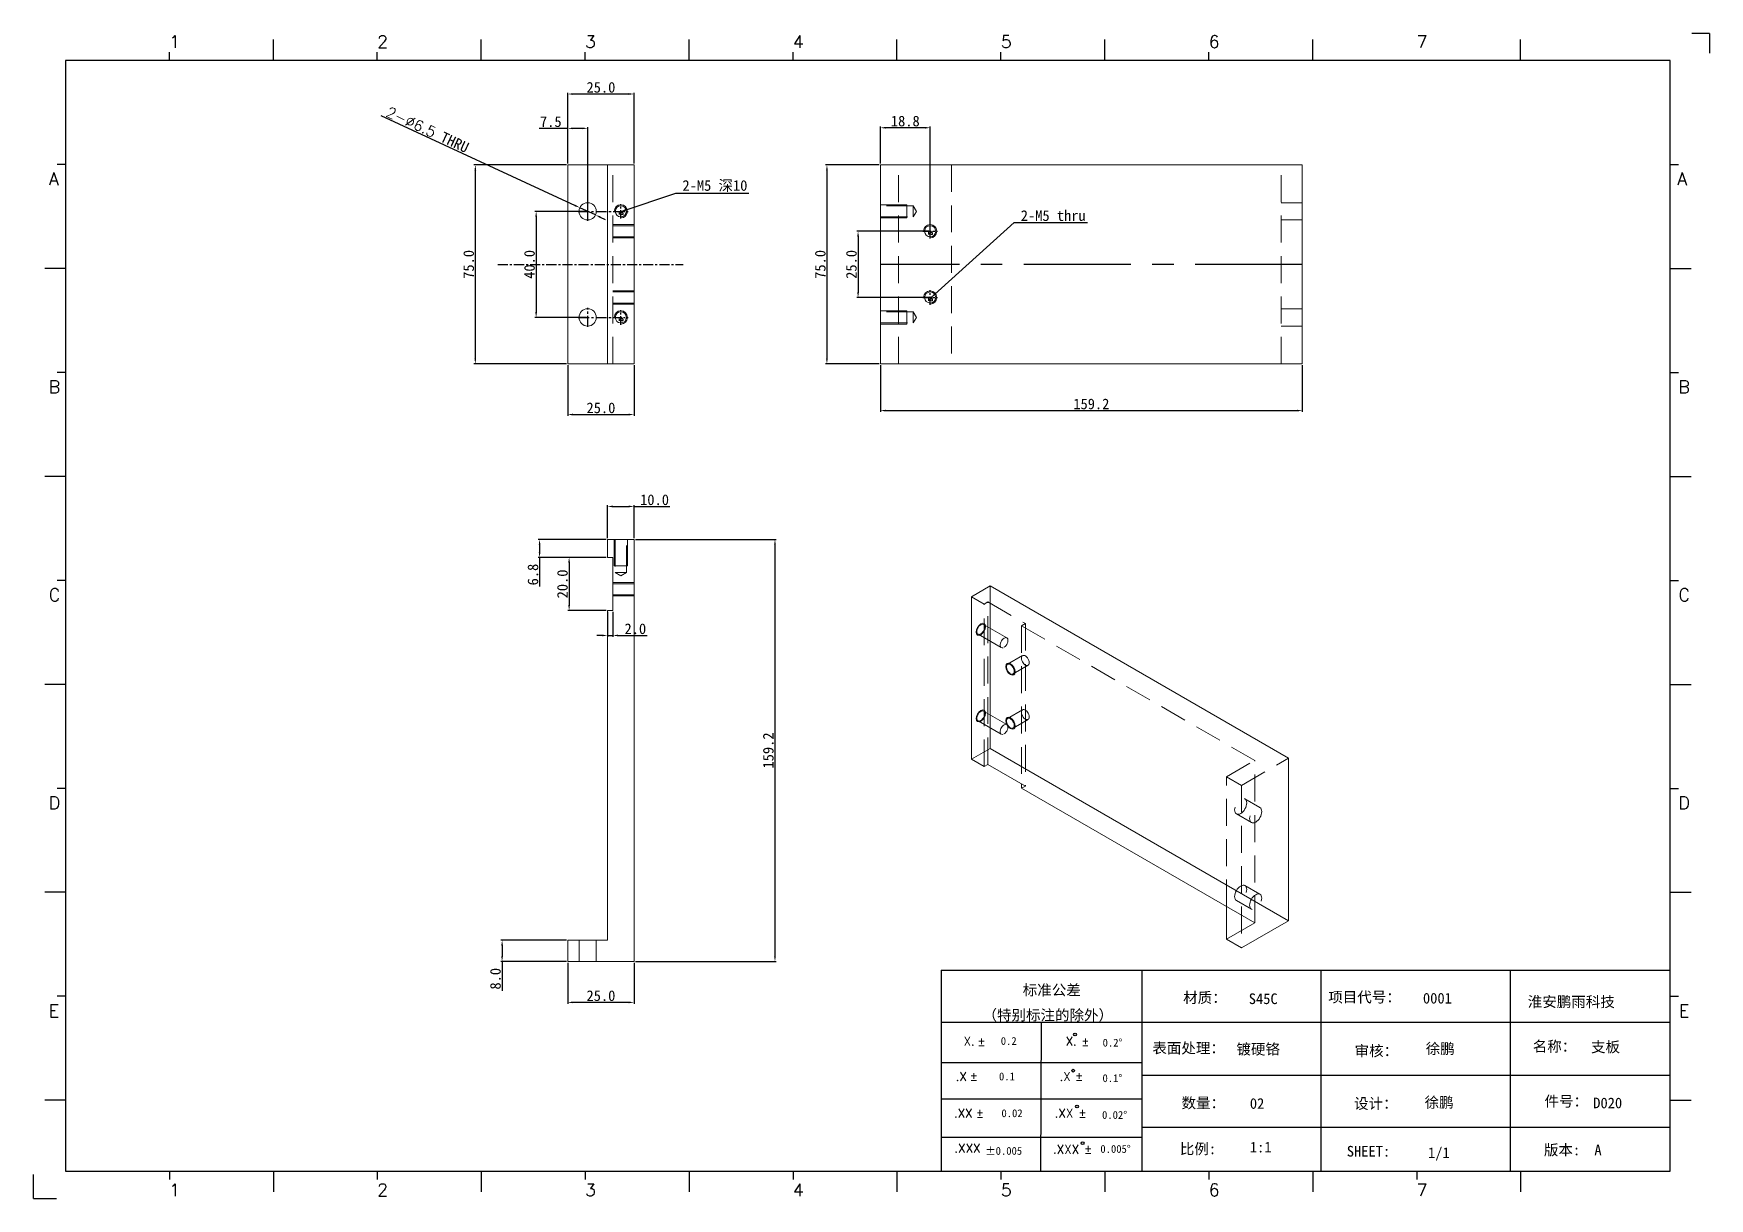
# Model space of a CAD drawing. Extents: x 83 to 30050, y -7164 to 695.
# Drawn here: x 26493 to 27125, y -3858 to -3419 of the extents above; entities that cross this region are included whole.
import ezdxf
from ezdxf.enums import TextEntityAlignment as Align

# ---------------------------------------------------------------- set-up
doc = ezdxf.new("R2010")
doc.units = 0
doc.header["$LTSCALE"] = 8
doc.header["$MEASUREMENT"] = 0
doc.header["$PDSIZE"] = 5
doc.linetypes.add('CENTER', pattern=[2, 1.25, -0.25, 0.25, -0.25])
doc.linetypes.add('HIDDEN', pattern=[1.905, 1.27, -0.635])
doc.layers.get('0').update_dxf_attribs({"linetype": 'CONTINUOUS'})
doc.layers.get('Defpoints').update_dxf_attribs({"linetype": 'CONTINUOUS'})
doc.layers.add('41', color=3, linetype='CONTINUOUS')
doc.layers.add('dim', color=82, linetype='CONTINUOUS', lineweight=9)
doc.layers.add('screw', color=33, linetype='CONTINUOUS', lineweight=13)
doc.styles.add('SIMPLEX', font='SIMPLEX')
doc.styles.get("Standard").update_dxf_attribs({"font": '', "height": 4})
doc.styles.add('TXT', font='txt.shx', dxfattribs={"bigfont": 'gbcbig.shx'})
doc.styles.get('Standard').set_extended_font_data('SimSun')
doc.dimstyles.new('ISO-25', dxfattribs={"dimtxt": 6, "dimasz": 2.5, "dimexe": 1.25, "dimexo": 0.625, "dimtad": 1, "dimdec": 1, "dimzin": 1, "dimdsep": 46, "dimtxsty": 'Standard', "dimcen": 2.5, "dimadec": 0, "dimazin": 0, "dimtm": 1e-09, "dimtfac": 1, "dimtdec": 1, "dimtmove": 0, "dimatfit": 3, "dimfxl": 1, "dimtolj": 1, "dimtzin": 0, "dimarcsym": 0})

# ---------------------------------------------------------------- blocks, each defined once
blk = doc.blocks.new('A$C0BB32EA6')
at = {"layer": '41'}
for p, q in [((90.21, 427.84), (90.21, 435.66)), ((168.4, 427.84), (168.4, 435.66)), ((168.4, 427.84), (168.4, 435.66)), ((168.4, 427.84), (168.4, 435.66)), ((246.58, 427.84), (246.58, 435.66)), ((246.58, 427.84), (246.58, 435.66)), ((324.77, 427.84), (324.77, 435.66)), ((402.96, 427.84), (402.96, 435.66)), ((481.15, 427.84), (481.15, 435.66)), ((559.34, 427.84), (559.34, 435.66)), ((51.11, 427.84), (51.11, 430.97)), ((129.3, 427.84), (129.3, 430.97)), ((129.3, 427.84), (129.3, 430.97)), ((129.3, 427.84), (129.3, 430.97)), ((207.49, 427.84), (207.49, 430.97)), ((207.49, 427.84), (207.49, 430.97)), ((285.68, 427.84), (285.68, 430.97)), ((363.87, 427.84), (363.87, 430.97)), ((442.06, 427.84), (442.06, 430.97)), ((615.63, 427.84), (12.02, 427.84)), ((12.02, 427.84), (12.02, 10.32)), ((615.63, 10.32), (615.63, 427.84)), ((12.02, 388.75), (8.89, 388.75)), ((615.63, 388.75), (618.76, 388.75)), ((12.02, 349.66), (4.2, 349.66)), ((615.63, 349.66), (623.45, 349.66)), ((12.02, 310.56), (8.89, 310.56)), ((615.63, 310.56), (618.76, 310.56)), ((12.02, 271.47), (4.2, 271.47)), ((615.63, 271.47), (623.45, 271.47)), ((12.02, 232.37), (8.89, 232.37)), ((615.63, 232.37), (618.76, 232.37)), ((12.02, 193.28), (4.2, 193.28)), ((615.63, 193.28), (623.45, 193.28)), ((12.02, 154.18), (8.89, 154.18)), ((615.63, 154.18), (618.76, 154.18)), ((12.02, 115.09), (4.2, 115.09)), ((615.63, 115.09), (623.45, 115.09)), ((341.34, 85.85), (615.63, 85.85)), ((341.34, 85.85), (341.34, 10.32)), ((416.87, 85.85), (416.87, 10.32)), ((484.16, 85.85), (484.16, 10.32)), ((555.4, 85.7), (555.4, 10.17)), ((12.02, 76), (8.89, 76)), ((615.63, 76), (618.76, 76)), ((615.63, 66.14), (341.34, 66.14)), ((378.86, 10.02), (379.1, 65.84)), ((341.34, 51.12), (416.87, 51.12)), ((615.63, 46.17), (416.87, 46.17)), ((12.02, 36.9), (4.2, 36.9)), ((341.34, 37.5), (401.12, 37.5)), ((341.34, 37.5), (416.87, 37.5)), ((615.63, 36.9), (623.45, 36.9)), ((615.63, 26.74), (416.87, 26.74)), ((341.34, 23.05), (401.87, 23.05)), ((341.34, 23.05), (401.87, 23.05)), ((341.34, 23.05), (401.87, 23.05)), ((341.34, 23.05), (401.87, 23.05)), ((341.34, 23.05), (401.87, 23.05)), ((341.34, 23.05), (416.87, 23.05)), ((12.02, 10.32), (615.63, 10.32)), ((51.11, 10.32), (51.11, 7.19)), ((90.21, 10.32), (90.21, 2.5)), ((129.3, 10.32), (129.3, 7.19)), ((168.4, 10.32), (168.4, 2.5)), ((207.49, 10.32), (207.49, 7.19)), ((246.58, 10.32), (246.58, 2.5)), ((285.68, 10.32), (285.68, 7.19)), ((324.77, 10.32), (324.77, 2.5)), ((326.34, 10.32), (401.87, 10.32)), ((363.87, 10.32), (363.87, 7.19)), ((402.96, 10.32), (402.96, 2.5)), ((442.06, 10.32), (442.06, 7.19)), ((481.15, 10.32), (481.15, 2.5)), ((520.24, 10.32), (520.24, 7.19)), ((559.34, 10.32), (559.34, 2.5))]:
    blk.add_line(p, q, dxfattribs=at)
at = {"layer": '41', "linetype": 'Continuous'}
for p, q in [((630.37, 437.94), (623.79, 437.94)), ((630.37, 437.94), (630.37, 430.59)), ((0, 0), (0, 8.98)), ((0, 0), (8.64, 0))]:
    blk.add_line(p, q, dxfattribs=at)
at = {"layer": '41'}
for centre in [(391.73, 61.61), (391.07, 48.04), (392.49, 34.54), (394.6, 20.83)]:
    blk.add_circle(centre, 0.516, dxfattribs=at)
at = {"layer": '41', "style": 'SIMPLEX'}
for s, height, p in [('1', 4.69, (51.11, 432.54)), ('2', 4.69, (129.3, 432.54)), ('3', 4.69, (207.49, 432.54)), ('4', 4.69, (285.68, 432.54)), ('5', 4.69, (363.87, 432.54)), ('6', 4.69, (442.06, 432.54)), ('7', 4.69, (520.24, 432.54)), ('A', 4.75, (5.76, 380.93)), ('A', 4.75, (618.27, 380.93)), ('B', 4.75, (5.76, 302.74)), ('B', 4.75, (618.72, 302.74)), ('C', 4.75, (5.76, 224.55)), ('C', 4.75, (618.72, 224.55)), ('D', 4.75, (5.76, 146.37)), ('D', 4.75, (618.72, 146.37)), ('E', 4.75, (5.76, 68.18)), ('E', 4.75, (618.95, 68.18)), ('X.', 3.284, (349.84, 57.49)), ('%%p', 3.284, (355.04, 57.36)), ('X.', 3.284, (388.21, 57.49)), ('%%p', 3.284, (394.07, 57.36)), ('.X', 3.284, (346.89, 44.16)), ('%%p', 3.284, (352.09, 44.33)), ('.X', 3.284, (385.9, 44.16)), ('%%p', 3.284, (391.76, 44.33)), ('.XX', 3.284, (346.2, 30.42)), ('%%p', 3.284, (354.44, 30.46)), ('.XX', 3.284, (384.11, 30.42)), ('%%p', 3.284, (393.01, 30.46)), ('.XXX', 3.284, (383.48, 16.83)), ('%%p', 3.284, (395.11, 16.95)), ('1', 4.69, (51.11, 0.87)), ('2', 4.69, (129.3, 0.87)), ('3', 4.69, (207.49, 0.87)), ('4', 4.69, (285.68, 0.87)), ('5', 4.69, (363.87, 0.87)), ('6', 4.69, (442.06, 0.87)), ('7', 4.69, (520.24, 0.87))]:
    blk.add_text(s, height=height, dxfattribs=at).set_placement(p)
at = {"layer": '41', "linetype": 'Continuous'}
for s, p in [('标准公差', (372.08, 76.36)), ('材质：', (432.42, 73.5)), ('项目代号：', (486.99, 73.71)), ('淮安鹏雨科技', (562.04, 71.96)), ('（特别标注的除外）', (356.94, 66.94)), ('表面处理：', (420.83, 54.55)), ('审核：', (496.9, 53.5)), ('名称：', (563.9, 55.18)), ('数量：', (431.79, 33.91)), ('设计：', (496.69, 33.7)), ('件号：', (568.32, 34.55)), ('比例:', (431.16, 16.65)), ('SHEET:', (493.95, 15.75)), ('1/1', (524.5, 15.18)), ('版本:', (568.11, 16.23))]:
    blk.add_text(s, height=4, dxfattribs=at).set_placement(p)
at = {"layer": '41'}
for s, p in [('0.2', (363.82, 57.75)), ('0.2%%D', (402.12, 57.11)), ('0.1', (363.14, 44.41)), ('0.1%%D', (402.07, 43.76)), ('0.02', (364.07, 30.58)), ('0.02%%D', (401.9, 29.93)), ('0.005%%D', (401.27, 17.16))]:
    blk.add_text(s, height=2.929, dxfattribs=at).set_placement(p)
at = {"layer": '41', "style": 'SIMPLEX'}
blk.add_text('.XXX', height=3.284, dxfattribs=at).set_placement((351.31, 18.87), align=Align.MIDDLE_CENTER)
at = {"layer": '41'}
blk.add_text('%%P0.005', height=2.929, dxfattribs=at).set_placement((364.87, 17.89), align=Align.MIDDLE_CENTER)
at = {"layer": '41', "linetype": 'Continuous'}
for tag, p in [('材质', (457.07, 73.08)), ('代号', (522.6, 73.29)), ('表面处理', (452.44, 54.13)), ('审核', (523.65, 54.34)), ('名称', (585.81, 54.97)), ('数量', (457.5, 33.7)), ('设计', (523.23, 34.13)), ('件号', (586.65, 33.91)), ('比例', (457.5, 17.28)), ('版本', (587.08, 16.23))]:
    blk.add_attdef(tag, p, '', height=4, dxfattribs=at)
blk = doc.blocks.new('screw_m5_l')
at = {"layer": 'screw', "color": 1, "linetype": 'CENTER', "ltscale": 0.3175}
for p, q in [((-2.75, 0), (2.75, 0)), ((0, -2.75), (0, 2.75))]:
    blk.add_line(p, q, dxfattribs=at)
at = {"layer": 'screw', "color": 33, "linetype": 'Continuous'}
blk.add_circle((0, 0), 2.1, dxfattribs=at)
at = {"layer": 'screw', "color": 92, "linetype": 'Continuous'}
blk.add_arc((0, 0), 2.5, 270, 180, dxfattribs=at)
at = {"layer": 'screw', "color": 6, "linetype": 'Continuous', "style": 'TXT'}
blk.add_text('M5', height=1, dxfattribs=at).set_placement((-0.85, -1.25))
blk = doc.blocks.new('*D1171')
at = {"layer": 'Defpoints', "color": 0}
for p in [(26702.1, -3486.26), (26682.66, -3526.26), (26702.1, -3526.26)]:
    blk.add_point(p, dxfattribs=at)
at = {"layer": 'dim', "color": 0, "lineweight": -2}
for p, q in [((26701.6, -3486.26), (26682.16, -3486.26)), ((26682.66, -3488.26), (26682.66, -3524.26)), ((26701.6, -3526.26), (26682.16, -3526.26))]:
    blk.add_line(p, q, dxfattribs=at)
at = {"layer": 'dim', "color": 0}
for points in [[(26682.32, -3488.26), (26682.99, -3488.26), (26682.66, -3486.26)], [(26682.32, -3524.26), (26682.99, -3524.26), (26682.66, -3526.26)]]:
    blk.add_solid(points, dxfattribs=at)
at = {"layer": 'dim', "color": 0, "insert": (26680.16, -3506.26), "char_height": 4, "attachment_point": 5, "rotation": 90}
blk.add_mtext('\\A1;40.0', dxfattribs=at)
blk = doc.blocks.new('*D1172')
at = {"layer": 'Defpoints', "color": 0}
for p in [(26694.6, -3468.76), (26659.71, -3543.76), (26694.6, -3543.76)]:
    blk.add_point(p, dxfattribs=at)
at = {"layer": 'dim', "color": 0, "lineweight": -2}
for p, q in [((26694.1, -3468.76), (26659.21, -3468.76)), ((26659.71, -3470.76), (26659.71, -3541.76)), ((26694.1, -3543.76), (26659.21, -3543.76))]:
    blk.add_line(p, q, dxfattribs=at)
at = {"layer": 'dim', "color": 0}
for points in [[(26659.38, -3470.76), (26660.04, -3470.76), (26659.71, -3468.76)], [(26659.38, -3541.76), (26660.04, -3541.76), (26659.71, -3543.76)]]:
    blk.add_solid(points, dxfattribs=at)
at = {"layer": 'dim', "color": 0, "insert": (26657.21, -3506.26), "char_height": 4, "attachment_point": 5, "rotation": 90}
blk.add_mtext('\\A1;75.0', dxfattribs=at)
blk = doc.blocks.new('*D1173')
at = {"layer": 'Defpoints', "color": 0}
for p in [(26694.6, -3454.96), (26694.6, -3468.76), (26702.1, -3486.26)]:
    blk.add_point(p, dxfattribs=at)
at = {"layer": 'dim', "color": 0, "lineweight": -2}
for p, q in [((26694.6, -3454.96), (26683.78, -3454.96)), ((26694.6, -3468.26), (26694.6, -3454.46)), ((26700.1, -3454.96), (26696.6, -3454.96)), ((26702.1, -3485.76), (26702.1, -3454.46))]:
    blk.add_line(p, q, dxfattribs=at)
at = {"layer": 'dim', "color": 0}
for points in [[(26696.6, -3454.63), (26696.6, -3455.29), (26694.6, -3454.96)], [(26700.1, -3454.63), (26700.1, -3455.29), (26702.1, -3454.96)]]:
    blk.add_solid(points, dxfattribs=at)
at = {"layer": 'dim', "color": 0, "insert": (26688.19, -3452.46), "char_height": 4, "attachment_point": 5}
blk.add_mtext('\\A1;7.5', dxfattribs=at)
blk = doc.blocks.new('*D1175')
at = {"layer": 'Defpoints', "color": 0}
for p in [(26694.6, -3543.76), (26719.6, -3543.76), (26719.6, -3562.88)]:
    blk.add_point(p, dxfattribs=at)
at = {"layer": 'dim', "color": 0, "lineweight": -2}
for p, q in [((26694.6, -3544.26), (26694.6, -3563.38)), ((26719.6, -3544.26), (26719.6, -3563.38)), ((26696.6, -3562.88), (26717.6, -3562.88))]:
    blk.add_line(p, q, dxfattribs=at)
at = {"layer": 'dim', "color": 0}
for points in [[(26696.6, -3562.55), (26696.6, -3563.22), (26694.6, -3562.88)], [(26717.6, -3562.55), (26717.6, -3563.22), (26719.6, -3562.88)]]:
    blk.add_solid(points, dxfattribs=at)
at = {"layer": 'dim', "color": 0, "insert": (26707.1, -3560.38), "char_height": 4, "attachment_point": 5}
blk.add_mtext('\\A1;25.0', dxfattribs=at)
blk = doc.blocks.new('*D1176')
at = {"layer": 'Defpoints', "color": 0}
for p in [(26831.32, -3493.76), (26804.11, -3518.76), (26831.32, -3518.76)]:
    blk.add_point(p, dxfattribs=at)
at = {"layer": 'dim', "color": 0, "lineweight": -2}
for p, q in [((26830.82, -3493.76), (26803.61, -3493.76)), ((26804.11, -3495.76), (26804.11, -3516.76)), ((26830.82, -3518.76), (26803.61, -3518.76))]:
    blk.add_line(p, q, dxfattribs=at)
at = {"layer": 'dim', "color": 0}
for points in [[(26803.78, -3495.76), (26804.45, -3495.76), (26804.11, -3493.76)], [(26803.78, -3516.76), (26804.45, -3516.76), (26804.11, -3518.76)]]:
    blk.add_solid(points, dxfattribs=at)
at = {"layer": 'dim', "color": 0, "insert": (26801.61, -3506.26), "char_height": 4, "attachment_point": 5, "rotation": 90}
blk.add_mtext('\\A1;25.0', dxfattribs=at)
blk = doc.blocks.new('*D1177')
at = {"layer": 'Defpoints', "color": 0}
for p in [(26812.55, -3468.76), (26792.37, -3543.76), (26812.55, -3543.76)]:
    blk.add_point(p, dxfattribs=at)
at = {"layer": 'dim', "color": 0, "lineweight": -2}
for p, q in [((26812.05, -3468.76), (26791.87, -3468.76)), ((26792.37, -3470.76), (26792.37, -3541.76)), ((26812.05, -3543.76), (26791.87, -3543.76))]:
    blk.add_line(p, q, dxfattribs=at)
at = {"layer": 'dim', "color": 0}
for points in [[(26792.03, -3470.76), (26792.7, -3470.76), (26792.37, -3468.76)], [(26792.03, -3541.76), (26792.7, -3541.76), (26792.37, -3543.76)]]:
    blk.add_solid(points, dxfattribs=at)
at = {"layer": 'dim', "color": 0, "insert": (26789.87, -3506.26), "char_height": 4, "attachment_point": 5, "rotation": 90}
blk.add_mtext('\\A1;75.0', dxfattribs=at)
blk = doc.blocks.new('*D1178')
at = {"layer": 'Defpoints', "color": 0}
for p in [(26812.55, -3454.74), (26812.55, -3468.76), (26831.32, -3493.76)]:
    blk.add_point(p, dxfattribs=at)
at = {"layer": 'dim', "color": 0, "lineweight": -2}
for p, q in [((26812.55, -3468.26), (26812.55, -3454.24)), ((26829.32, -3454.74), (26814.55, -3454.74)), ((26831.32, -3493.26), (26831.32, -3454.24))]:
    blk.add_line(p, q, dxfattribs=at)
at = {"layer": 'dim', "color": 0}
for points in [[(26814.55, -3454.4), (26814.55, -3455.07), (26812.55, -3454.74)], [(26829.32, -3454.4), (26829.32, -3455.07), (26831.32, -3454.74)]]:
    blk.add_solid(points, dxfattribs=at)
at = {"layer": 'dim', "color": 0, "insert": (26821.93, -3452.24), "char_height": 4, "attachment_point": 5}
blk.add_mtext('\\A1;18.8', dxfattribs=at)
blk = doc.blocks.new('*D1179')
at = {"layer": 'Defpoints', "color": 0}
for p in [(26812.55, -3543.76), (26971.7, -3543.76), (26971.7, -3561.4)]:
    blk.add_point(p, dxfattribs=at)
at = {"layer": 'dim', "color": 0, "lineweight": -2}
for p, q in [((26812.55, -3544.26), (26812.55, -3561.9)), ((26971.7, -3544.26), (26971.7, -3561.9)), ((26814.55, -3561.4), (26969.7, -3561.4))]:
    blk.add_line(p, q, dxfattribs=at)
at = {"layer": 'dim', "color": 0}
for points in [[(26814.55, -3561.06), (26814.55, -3561.73), (26812.55, -3561.4)], [(26969.7, -3561.06), (26969.7, -3561.73), (26971.7, -3561.4)]]:
    blk.add_solid(points, dxfattribs=at)
at = {"layer": 'dim', "color": 0, "insert": (26892.13, -3558.9), "char_height": 4, "attachment_point": 5}
blk.add_mtext('\\A1;159.2', dxfattribs=at)
blk = doc.blocks.new('*D1180')
at = {"layer": 'Defpoints', "color": 0}
for p in [(26699.15, -3484.89), (26705.05, -3487.62)]:
    blk.add_point(p, dxfattribs=at)
at = {"layer": 'dim', "color": 0, "lineweight": -2}
for p, q in [((26624.11, -3450.1), (26697.34, -3484.05)), ((26705.05, -3487.62), (26699.15, -3484.89)), ((26706.87, -3488.46), (26708.68, -3489.3))]:
    blk.add_line(p, q, dxfattribs=at)
at = {"layer": 'dim', "color": 0}
for points in [[(26697.48, -3483.75), (26697.2, -3484.35), (26699.15, -3484.89)], [(26707.01, -3488.16), (26706.73, -3488.77), (26705.05, -3487.62)]]:
    blk.add_solid(points, dxfattribs=at)
at = {"layer": 'dim', "color": 0, "insert": (26641.68, -3455.48), "char_height": 4, "attachment_point": 5, "rotation": 335.12887}
blk.add_mtext('\\A1;{\\Ftxt,bigfont|c134;2-∅6.5} THRU', dxfattribs=at)
blk = doc.blocks.new('*D1181')
at = {"layer": 'Defpoints', "color": 0}
for p in [(26694.6, -3769.14), (26719.6, -3769.14), (26694.6, -3784.55)]:
    blk.add_point(p, dxfattribs=at)
at = {"layer": 'dim', "color": 0, "lineweight": -2}
for p, q in [((26694.6, -3769.64), (26694.6, -3785.05)), ((26719.6, -3769.64), (26719.6, -3785.05)), ((26717.6, -3784.55), (26696.6, -3784.55))]:
    blk.add_line(p, q, dxfattribs=at)
at = {"layer": 'dim', "color": 0}
for points in [[(26696.6, -3784.22), (26696.6, -3784.88), (26694.6, -3784.55)], [(26717.6, -3784.22), (26717.6, -3784.88), (26719.6, -3784.55)]]:
    blk.add_solid(points, dxfattribs=at)
at = {"layer": 'dim', "color": 0, "insert": (26707.1, -3782.05), "char_height": 4, "attachment_point": 5}
blk.add_mtext('\\A1;25.0', dxfattribs=at)
blk = doc.blocks.new('*D1182')
at = {"layer": 'Defpoints', "color": 0}
for p in [(26719.6, -3609.99), (26719.6, -3769.14), (26772.76, -3769.14)]:
    blk.add_point(p, dxfattribs=at)
at = {"layer": 'dim', "color": 0, "lineweight": -2}
for p, q in [((26720.1, -3609.99), (26773.26, -3609.99)), ((26772.76, -3611.99), (26772.76, -3767.14)), ((26720.1, -3769.14), (26773.26, -3769.14))]:
    blk.add_line(p, q, dxfattribs=at)
at = {"layer": 'dim', "color": 0}
for points in [[(26772.43, -3611.99), (26773.1, -3611.99), (26772.76, -3609.99)], [(26772.43, -3767.14), (26773.1, -3767.14), (26772.76, -3769.14)]]:
    blk.add_solid(points, dxfattribs=at)
at = {"layer": 'dim', "color": 0, "insert": (26770.26, -3689.56), "char_height": 4, "attachment_point": 5, "rotation": 90}
blk.add_mtext('\\A1;159.2', dxfattribs=at)
blk = doc.blocks.new('*D1183')
at = {"layer": 'Defpoints', "color": 0}
for p in [(26709.6, -3609.99), (26683.96, -3616.76), (26709.6, -3616.76)]:
    blk.add_point(p, dxfattribs=at)
at = {"layer": 'dim', "color": 0, "lineweight": -2}
for p, q in [((26709.1, -3609.99), (26683.46, -3609.99)), ((26709.1, -3616.76), (26683.46, -3616.76)), ((26683.96, -3611.99), (26683.96, -3614.76)), ((26683.96, -3616.76), (26683.96, -3627.69))]:
    blk.add_line(p, q, dxfattribs=at)
at = {"layer": 'dim', "color": 0}
for points in [[(26683.63, -3611.99), (26684.29, -3611.99), (26683.96, -3609.99)], [(26683.63, -3614.76), (26684.29, -3614.76), (26683.96, -3616.76)]]:
    blk.add_solid(points, dxfattribs=at)
at = {"layer": 'dim', "color": 0, "insert": (26681.46, -3623.22), "char_height": 4, "attachment_point": 5, "rotation": 90}
blk.add_mtext('\\A1;6.8', dxfattribs=at)
blk = doc.blocks.new('*D1184')
at = {"layer": 'Defpoints', "color": 0}
for p in [(26709.6, -3616.76), (26695.1, -3636.76), (26709.6, -3636.76)]:
    blk.add_point(p, dxfattribs=at)
at = {"layer": 'dim', "color": 0, "lineweight": -2}
for p, q in [((26709.1, -3616.76), (26694.6, -3616.76)), ((26695.1, -3618.76), (26695.1, -3634.76)), ((26709.1, -3636.76), (26694.6, -3636.76))]:
    blk.add_line(p, q, dxfattribs=at)
at = {"layer": 'dim', "color": 0}
for points in [[(26694.76, -3618.76), (26695.43, -3618.76), (26695.1, -3616.76)], [(26694.76, -3634.76), (26695.43, -3634.76), (26695.1, -3636.76)]]:
    blk.add_solid(points, dxfattribs=at)
at = {"layer": 'dim', "color": 0, "insert": (26692.6, -3626.76), "char_height": 4, "attachment_point": 5, "rotation": 90}
blk.add_mtext('\\A1;20.0', dxfattribs=at)
blk = doc.blocks.new('*D1185')
at = {"layer": 'Defpoints', "color": 0}
for p in [(26694.6, -3761.14), (26669.81, -3769.14), (26694.6, -3769.14)]:
    blk.add_point(p, dxfattribs=at)
at = {"layer": 'dim', "color": 0, "lineweight": -2}
for p, q in [((26694.1, -3761.14), (26669.32, -3761.14)), ((26669.81, -3763.14), (26669.81, -3767.14)), ((26694.1, -3769.14), (26669.32, -3769.14)), ((26669.81, -3769.14), (26669.81, -3780.14))]:
    blk.add_line(p, q, dxfattribs=at)
at = {"layer": 'dim', "color": 0}
for points in [[(26669.48, -3763.14), (26670.15, -3763.14), (26669.81, -3761.14)], [(26669.48, -3767.14), (26670.15, -3767.14), (26669.81, -3769.14)]]:
    blk.add_solid(points, dxfattribs=at)
at = {"layer": 'dim', "color": 0, "insert": (26667.32, -3775.64), "char_height": 4, "attachment_point": 5, "rotation": 90}
blk.add_mtext('\\A1;8.0', dxfattribs=at)
blk = doc.blocks.new('*D1186')
at = {"layer": 'Defpoints', "color": 0}
for p in [(26719.6, -3597.54), (26709.6, -3609.99), (26719.6, -3609.99)]:
    blk.add_point(p, dxfattribs=at)
at = {"layer": 'dim', "color": 0, "lineweight": -2}
for p, q in [((26709.6, -3609.49), (26709.6, -3597.04)), ((26711.6, -3597.54), (26717.6, -3597.54)), ((26719.6, -3609.49), (26719.6, -3597.04)), ((26719.6, -3597.54), (26733.05, -3597.54))]:
    blk.add_line(p, q, dxfattribs=at)
at = {"layer": 'dim', "color": 0}
for points in [[(26711.6, -3597.2), (26711.6, -3597.87), (26709.6, -3597.54)], [(26717.6, -3597.2), (26717.6, -3597.87), (26719.6, -3597.54)]]:
    blk.add_solid(points, dxfattribs=at)
at = {"layer": 'dim', "color": 0, "insert": (26727.33, -3595.04), "char_height": 4, "attachment_point": 5}
blk.add_mtext('\\A1;10.0', dxfattribs=at)
blk = doc.blocks.new('*D1187')
at = {"layer": 'Defpoints', "color": 0}
for p in [(26709.6, -3636.76), (26711.6, -3636.76), (26711.6, -3646.19)]:
    blk.add_point(p, dxfattribs=at)
at = {"layer": 'dim', "color": 0, "lineweight": -2}
for p, q in [((26709.6, -3637.26), (26709.6, -3646.69)), ((26711.6, -3637.26), (26711.6, -3646.69)), ((26707.6, -3646.19), (26705.6, -3646.19)), ((26709.6, -3646.19), (26711.6, -3646.19)), ((26713.6, -3646.19), (26724.56, -3646.19))]:
    blk.add_line(p, q, dxfattribs=at)
at = {"layer": 'dim', "color": 0}
for points in [[(26707.6, -3645.86), (26707.6, -3646.52), (26709.6, -3646.19)], [(26713.6, -3645.86), (26713.6, -3646.52), (26711.6, -3646.19)]]:
    blk.add_solid(points, dxfattribs=at)
at = {"layer": 'dim', "color": 0, "insert": (26720.08, -3643.69), "char_height": 4, "attachment_point": 5}
blk.add_mtext('\\A1;2.0', dxfattribs=at)
blk = doc.blocks.new('*D1393')
at = {"layer": 'Defpoints', "color": 0}
for p in [(26694.6, -3442.01), (26694.6, -3468.76), (26719.6, -3468.76)]:
    blk.add_point(p, dxfattribs=at)
at = {"layer": 'dim', "color": 0, "lineweight": -2}
for p, q in [((26694.6, -3468.26), (26694.6, -3441.51)), ((26717.6, -3442.01), (26696.6, -3442.01)), ((26719.6, -3468.26), (26719.6, -3441.51))]:
    blk.add_line(p, q, dxfattribs=at)
at = {"layer": 'dim', "color": 0}
for points in [[(26696.6, -3441.68), (26696.6, -3442.34), (26694.6, -3442.01)], [(26717.6, -3441.68), (26717.6, -3442.34), (26719.6, -3442.01)]]:
    blk.add_solid(points, dxfattribs=at)
at = {"layer": 'dim', "color": 0, "insert": (26707.1, -3439.51), "char_height": 4, "attachment_point": 5}
blk.add_mtext('\\A1;25.0', dxfattribs=at)

msp = doc.modelspace()

# ---------------------------------------------------------------- linework, layer by layer
at = {"color": 7, "linetype": 'Continuous', "lineweight": 15}
for p, q in [((26694.603, -3543.756), (26694.603, -3468.756)), ((26694.603, -3468.756), (26709.603, -3468.756)), ((26719.603, -3468.756), (26709.603, -3468.756)), ((26709.603, -3543.756), (26709.603, -3468.756)), ((26719.603, -3543.756), (26719.603, -3468.756)), ((26812.55, -3543.756), (26812.55, -3468.756)), ((26971.7, -3468.756), (26812.55, -3468.756)), ((26971.7, -3543.756), (26971.7, -3468.756)), ((26694.603, -3543.756), (26709.603, -3543.756)), ((26719.603, -3543.756), (26709.603, -3543.756)), ((26971.7, -3543.756), (26812.55, -3543.756)), ((26719.603, -3609.987), (26709.603, -3609.987)), ((26709.603, -3609.987), (26709.603, -3616.757)), ((26719.603, -3769.137), (26719.603, -3609.987)), ((26711.603, -3616.757), (26709.603, -3616.757)), ((26711.603, -3636.757), (26711.603, -3616.757)), ((26853.961, -3627.533), (26846.89, -3631.615)), ((26853.961, -3688.774), (26853.961, -3627.533)), ((26966.497, -3692.499), (26853.961, -3627.533)), ((26846.89, -3692.856), (26846.89, -3631.615)), ((26711.603, -3636.757), (26709.603, -3636.757)), ((26709.603, -3636.757), (26709.603, -3761.137)), ((26853.961, -3688.774), (26846.89, -3692.856)), ((26966.497, -3753.739), (26853.961, -3688.774)), ((26966.497, -3753.739), (26966.497, -3692.499)), ((26846.89, -3692.856), (26851.677, -3695.619)), ((26853.091, -3694.803), (26851.677, -3695.619)), ((26867.234, -3702.967), (26853.091, -3694.803)), ((26865.819, -3702.15), (26865.819, -3703.783)), ((26867.234, -3702.967), (26865.819, -3703.783)), ((26865.819, -3703.783), (26953.769, -3754.556)), ((26943.163, -3760.679), (26943.163, -3748.433)), ((26943.163, -3760.679), (26953.769, -3754.556)), ((26948.82, -3763.944), (26966.497, -3753.739)), ((26694.603, -3769.137), (26694.603, -3761.137)), ((26694.603, -3761.137), (26709.603, -3761.137)), ((26948.82, -3763.944), (26943.163, -3760.679)), ((26694.603, -3769.137), (26719.603, -3769.137))]:
    msp.add_line(p, q, dxfattribs=at)
at = {"color": 7, "linetype": 'HIDDEN', "lineweight": 0}
for p, q in [((26711.603, -3543.756), (26711.603, -3468.756)), ((26819.32, -3543.756), (26819.32, -3468.756)), ((26839.32, -3468.756), (26839.32, -3543.756)), ((26963.7, -3543.756), (26963.7, -3468.756)), ((26822.55, -3488.756), (26822.55, -3483.756)), ((26971.7, -3483.006), (26963.7, -3483.006)), ((26824.95, -3484.156), (26812.55, -3484.156)), ((26812.55, -3488.356), (26824.95, -3488.356)), ((26824.95, -3488.356), (26824.95, -3484.156)), ((26826.212, -3486.256), (26824.95, -3484.156)), ((26824.95, -3488.356), (26826.212, -3486.256)), ((26963.7, -3489.506), (26971.7, -3489.506)), ((26719.603, -3491.656), (26711.603, -3491.656)), ((26711.603, -3495.856), (26719.603, -3495.856)), ((26719.603, -3516.656), (26711.603, -3516.656)), ((26711.603, -3520.856), (26719.603, -3520.856)), ((26824.95, -3524.156), (26812.55, -3524.156)), ((26822.55, -3528.756), (26822.55, -3523.756)), ((26824.95, -3528.356), (26824.95, -3524.156)), ((26826.212, -3526.256), (26824.95, -3524.156)), ((26824.95, -3528.356), (26826.212, -3526.256)), ((26971.7, -3523.006), (26963.7, -3523.006)), ((26812.55, -3528.356), (26824.95, -3528.356)), ((26963.7, -3529.506), (26971.7, -3529.506)), ((26712.503, -3609.987), (26712.503, -3622.387)), ((26716.703, -3622.387), (26716.703, -3609.987)), ((26712.103, -3619.987), (26717.103, -3619.987)), ((26712.103, -3619.987), (26717.103, -3619.987)), ((26712.503, -3622.387), (26714.603, -3622.387)), ((26712.503, -3622.387), (26714.603, -3623.649)), ((26714.603, -3622.387), (26716.703, -3622.387)), ((26714.603, -3623.649), (26716.703, -3622.387)), ((26719.603, -3626.655), (26711.603, -3626.655)), ((26711.603, -3630.855), (26719.603, -3630.855)), ((26846.89, -3631.615), (26851.677, -3634.379)), ((26853.091, -3633.562), (26851.677, -3634.379)), ((26851.677, -3695.619), (26851.677, -3634.379)), ((26853.091, -3694.803), (26853.091, -3633.562)), ((26853.091, -3633.562), (26867.234, -3641.726)), ((26860.244, -3647.106), (26851.476, -3642.045)), ((26867.234, -3641.726), (26865.819, -3642.543)), ((26867.234, -3641.726), (26867.234, -3702.967)), ((26849.376, -3645.682), (26858.144, -3650.744)), ((26865.819, -3642.543), (26865.819, -3702.15)), ((26865.819, -3642.543), (26953.769, -3693.315)), ((26866.182, -3653.789), (26860.526, -3657.055)), ((26862.625, -3660.692), (26868.282, -3657.426)), ((26849.376, -3678.344), (26858.144, -3683.406)), ((26860.244, -3679.768), (26851.476, -3674.706)), ((26866.182, -3674.203), (26860.526, -3677.468)), ((26862.625, -3681.106), (26868.282, -3677.84)), ((26948.82, -3702.704), (26966.497, -3692.499)), ((26943.163, -3699.438), (26953.769, -3693.315)), ((26953.769, -3754.556), (26953.769, -3693.315)), ((26943.163, -3748.433), (26943.163, -3699.438)), ((26943.163, -3699.438), (26948.82, -3702.704)), ((26948.82, -3702.704), (26948.82, -3763.944)), ((26955.748, -3711.117), (26950.091, -3707.851)), ((26946.841, -3713.481), (26952.498, -3716.746)), ((26955.748, -3743.779), (26950.091, -3740.513)), ((26946.841, -3746.142), (26952.498, -3749.408)), ((26698.853, -3761.137), (26698.853, -3769.137)), ((26705.353, -3769.137), (26705.353, -3761.137))]:
    msp.add_line(p, q, dxfattribs=at)
at = {"color": 1, "linetype": 'CENTER', "ltscale": 0.41275}
for p, q in [((26702.103, -3489.831), (26702.103, -3482.681)), ((26698.528, -3486.256), (26717.353, -3486.256)), ((26698.528, -3526.256), (26714.603, -3526.256)), ((26702.103, -3529.831), (26702.103, -3522.681))]:
    msp.add_line(p, q, dxfattribs=at)
at = {"color": 1, "linetype": 'CENTER', "ltscale": 0.3175}
for p, q in [((26714.603, -3489.006), (26714.603, -3483.506)), ((26711.853, -3486.256), (26717.353, -3486.256)), ((26828.568, -3493.756), (26834.068, -3493.756)), ((26831.318, -3496.506), (26831.318, -3491.006)), ((26828.568, -3518.756), (26834.068, -3518.756)), ((26831.318, -3521.506), (26831.318, -3516.006)), ((26711.853, -3526.256), (26717.353, -3526.256)), ((26714.603, -3529.006), (26714.603, -3523.506))]:
    msp.add_line(p, q, dxfattribs=at)
at = {"color": 7, "linetype": 'Continuous', "lineweight": 0}
for p, q in [((26812.55, -3483.756), (26822.55, -3483.756)), ((26812.55, -3488.756), (26822.55, -3488.756)), ((26711.603, -3491.256), (26719.603, -3491.256)), ((26711.603, -3496.256), (26719.603, -3496.256)), ((26711.603, -3516.256), (26719.603, -3516.256)), ((26711.603, -3521.256), (26719.603, -3521.256)), ((26812.55, -3523.756), (26822.55, -3523.756)), ((26812.55, -3528.756), (26822.55, -3528.756)), ((26712.103, -3609.987), (26712.103, -3619.987)), ((26712.103, -3609.987), (26712.103, -3619.987)), ((26717.103, -3609.987), (26717.103, -3619.987)), ((26717.103, -3609.987), (26717.103, -3619.987)), ((26711.603, -3626.255), (26719.603, -3626.255)), ((26711.603, -3626.255), (26719.603, -3626.255)), ((26711.603, -3631.255), (26719.603, -3631.255)), ((26711.603, -3631.255), (26719.603, -3631.255))]:
    msp.add_line(p, q, dxfattribs=at)
at = {"color": 1, "linetype": 'CENTER', "ltscale": 0.381}
msp.add_line((26668.18, -3506.256), (26738.077, -3506.256), dxfattribs=at)
at = {"color": 1, "linetype": 'CENTER', "ltscale": 4.04241}
msp.add_line((26971.7, -3506.256), (26812.55, -3506.256), dxfattribs=at)
at = {"color": 7, "linetype": 'Continuous', "lineweight": 0, "flags": 128}
for points in [[(26850.426, -3645.905), (26849.749, -3646.14), (26849.176, -3646.029), (26848.792, -3645.587), (26848.658, -3644.884), (26848.792, -3644.025), (26849.176, -3643.142), (26849.749, -3642.368), (26850.426, -3641.822), (26851.102, -3641.587), (26851.676, -3641.698), (26852.059, -3642.139), (26852.193, -3642.843), (26852.059, -3643.702), (26851.676, -3644.585), (26851.102, -3645.359), (26850.426, -3645.905)], [(26861.576, -3660.915), (26862.252, -3661.15), (26862.826, -3661.038), (26863.209, -3660.597), (26863.343, -3659.894), (26863.209, -3659.035), (26862.826, -3658.152), (26862.252, -3657.378), (26861.576, -3656.832), (26860.899, -3656.597), (26860.326, -3656.708), (26859.942, -3657.149), (26859.808, -3657.853), (26859.942, -3658.712), (26860.326, -3659.595), (26860.899, -3660.369), (26861.576, -3660.915)], [(26850.426, -3678.566), (26849.749, -3678.802), (26849.176, -3678.69), (26848.792, -3678.249), (26848.658, -3677.546), (26848.792, -3676.687), (26849.176, -3675.803), (26849.749, -3675.03), (26850.426, -3674.484), (26851.102, -3674.249), (26851.676, -3674.36), (26852.059, -3674.801), (26852.193, -3675.505), (26852.059, -3676.363), (26851.676, -3677.247), (26851.102, -3678.021), (26850.426, -3678.566)], [(26861.576, -3681.328), (26862.252, -3681.563), (26862.826, -3681.452), (26863.209, -3681.011), (26863.343, -3680.307), (26863.209, -3679.449), (26862.826, -3678.565), (26862.252, -3677.791), (26861.576, -3677.246), (26860.899, -3677.01), (26860.326, -3677.122), (26859.942, -3677.563), (26859.808, -3678.266), (26859.942, -3679.125), (26860.326, -3680.009), (26860.899, -3680.782), (26861.576, -3681.328)]]:
    msp.add_lwpolyline(points, dxfattribs=at)
at = {"color": 7, "linetype": 'Continuous', "lineweight": 15, "flags": 128}
for points in [[(26850.426, -3645.578), (26850.781, -3645.323), (26851.116, -3644.983), (26851.41, -3644.578), (26851.648, -3644.132), (26851.814, -3643.67), (26851.9, -3643.219), (26851.9, -3642.806), (26851.814, -3642.454), (26851.648, -3642.184), (26851.41, -3642.011), (26851.116, -3641.947), (26850.781, -3641.993), (26850.426, -3642.149), (26850.07, -3642.404), (26849.736, -3642.743), (26849.441, -3643.148), (26849.204, -3643.595), (26849.037, -3644.057), (26848.952, -3644.508), (26848.952, -3644.921), (26849.037, -3645.273), (26849.204, -3645.543), (26849.441, -3645.715), (26849.736, -3645.78), (26850.07, -3645.733), (26850.426, -3645.578)], [(26868.717, -3656.465), (26868.674, -3656.85), (26868.547, -3657.164), (26868.344, -3657.386), (26868.076, -3657.506), (26867.759, -3657.515), (26867.411, -3657.413), (26867.053, -3657.207), (26866.706, -3656.907), (26866.389, -3656.532), (26866.121, -3656.103), (26865.918, -3655.646), (26865.791, -3655.186), (26865.747, -3654.751), (26865.791, -3654.365), (26865.918, -3654.052), (26866.121, -3653.829), (26866.389, -3653.71), (26866.706, -3653.7), (26867.053, -3653.802), (26867.411, -3654.009), (26867.759, -3654.308), (26868.076, -3654.684), (26868.344, -3655.112), (26868.547, -3655.57), (26868.674, -3656.03), (26868.717, -3656.465)], [(26850.426, -3678.24), (26850.781, -3677.985), (26851.116, -3677.645), (26851.41, -3677.24), (26851.648, -3676.794), (26851.814, -3676.332), (26851.9, -3675.881), (26851.9, -3675.467), (26851.814, -3675.115), (26851.648, -3674.846), (26851.41, -3674.673), (26851.116, -3674.608), (26850.781, -3674.655), (26850.426, -3674.81), (26850.07, -3675.065), (26849.736, -3675.405), (26849.441, -3675.81), (26849.204, -3676.256), (26849.037, -3676.719), (26848.952, -3677.169), (26848.952, -3677.583), (26849.037, -3677.935), (26849.204, -3678.205), (26849.441, -3678.377), (26849.736, -3678.442), (26850.07, -3678.395), (26850.426, -3678.24)], [(26868.717, -3676.879), (26868.674, -3677.264), (26868.547, -3677.577), (26868.344, -3677.8), (26868.076, -3677.919), (26867.759, -3677.929), (26867.411, -3677.827), (26867.053, -3677.62), (26866.706, -3677.321), (26866.389, -3676.946), (26866.121, -3676.517), (26865.918, -3676.059), (26865.791, -3675.599), (26865.747, -3675.164), (26865.791, -3674.779), (26865.918, -3674.465), (26866.121, -3674.243), (26866.389, -3674.123), (26866.706, -3674.114), (26867.053, -3674.216), (26867.411, -3674.422), (26867.759, -3674.722), (26868.076, -3675.097), (26868.344, -3675.526), (26868.547, -3675.983), (26868.674, -3676.443), (26868.717, -3676.879)]]:
    msp.add_lwpolyline(points, dxfattribs=at)
at = {"color": 7, "linetype": 'HIDDEN', "lineweight": 0, "flags": 128}
for points in [[(26859.194, -3650.64), (26859.549, -3650.385), (26859.884, -3650.045), (26860.178, -3649.64), (26860.416, -3649.194), (26860.582, -3648.732), (26860.668, -3648.281), (26860.668, -3647.868), (26860.582, -3647.516), (26860.416, -3647.246), (26860.178, -3647.073), (26859.884, -3647.008), (26859.549, -3647.055), (26859.194, -3647.21), (26858.838, -3647.465), (26858.504, -3647.805), (26858.209, -3648.21), (26857.972, -3648.657), (26857.805, -3649.119), (26857.72, -3649.569), (26857.72, -3649.983), (26857.805, -3650.335), (26857.972, -3650.605), (26858.209, -3650.777), (26858.504, -3650.842), (26858.838, -3650.795), (26859.194, -3650.64)], [(26861.576, -3660.588), (26861.22, -3660.333), (26860.885, -3659.993), (26860.591, -3659.588), (26860.353, -3659.142), (26860.187, -3658.68), (26860.101, -3658.229), (26860.101, -3657.816), (26860.187, -3657.464), (26860.353, -3657.194), (26860.591, -3657.021), (26860.885, -3656.957), (26861.22, -3657.003), (26861.576, -3657.159), (26861.931, -3657.414), (26862.266, -3657.753), (26862.56, -3658.158), (26862.798, -3658.605), (26862.964, -3659.067), (26863.05, -3659.518), (26863.05, -3659.931), (26862.964, -3660.283), (26862.798, -3660.553), (26862.56, -3660.725), (26862.266, -3660.79), (26861.931, -3660.743), (26861.576, -3660.588)], [(26859.194, -3683.302), (26859.549, -3683.047), (26859.884, -3682.707), (26860.178, -3682.302), (26860.416, -3681.855), (26860.582, -3681.393), (26860.668, -3680.943), (26860.668, -3680.529), (26860.582, -3680.177), (26860.416, -3679.907), (26860.178, -3679.735), (26859.884, -3679.67), (26859.549, -3679.717), (26859.194, -3679.872), (26858.838, -3680.127), (26858.504, -3680.467), (26858.209, -3680.872), (26857.972, -3681.318), (26857.805, -3681.78), (26857.72, -3682.231), (26857.72, -3682.644), (26857.805, -3682.996), (26857.972, -3683.266), (26858.209, -3683.439), (26858.504, -3683.503), (26858.838, -3683.457), (26859.194, -3683.302)], [(26861.576, -3681.002), (26861.22, -3680.747), (26860.885, -3680.407), (26860.591, -3680.002), (26860.353, -3679.556), (26860.187, -3679.093), (26860.101, -3678.643), (26860.101, -3678.229), (26860.187, -3677.877), (26860.353, -3677.607), (26860.591, -3677.435), (26860.885, -3677.37), (26861.22, -3677.417), (26861.576, -3677.572), (26861.931, -3677.827), (26862.266, -3678.167), (26862.56, -3678.572), (26862.798, -3679.018), (26862.964, -3679.48), (26863.05, -3679.931), (26863.05, -3680.345), (26862.964, -3680.696), (26862.798, -3680.966), (26862.56, -3681.139), (26862.266, -3681.204), (26861.931, -3681.157), (26861.576, -3681.002)], [(26946.168, -3711.993), (26946.212, -3712.485), (26946.343, -3712.907), (26946.555, -3713.243), (26946.841, -3713.481), (26947.189, -3713.61), (26947.587, -3713.625), (26948.018, -3713.528), (26948.466, -3713.32), (26948.914, -3713.01), (26949.345, -3712.61), (26949.743, -3712.135), (26950.091, -3711.604), (26950.377, -3711.037), (26950.589, -3710.456), (26950.72, -3709.883), (26950.764, -3709.339), (26950.72, -3708.847), (26950.589, -3708.425), (26950.377, -3708.089), (26950.091, -3707.851), (26949.743, -3707.722), (26949.345, -3707.707), (26948.914, -3707.804), (26948.466, -3708.012), (26948.018, -3708.322), (26947.587, -3708.722), (26947.189, -3709.197), (26946.841, -3709.728), (26946.555, -3710.295), (26946.343, -3710.876), (26946.212, -3711.449), (26946.168, -3711.993)], [(26951.825, -3715.258), (26951.869, -3715.751), (26952, -3716.173), (26952.212, -3716.509), (26952.498, -3716.746), (26952.846, -3716.875), (26953.243, -3716.891), (26953.675, -3716.793), (26954.123, -3716.585), (26954.571, -3716.276), (26955.002, -3715.876), (26955.4, -3715.401), (26955.748, -3714.87), (26956.034, -3714.303), (26956.246, -3713.722), (26956.377, -3713.148), (26956.421, -3712.605), (26956.377, -3712.113), (26956.246, -3711.69), (26956.034, -3711.354), (26955.748, -3711.117), (26955.4, -3710.988), (26955.002, -3710.972), (26954.571, -3711.07), (26954.123, -3711.278), (26953.675, -3711.588), (26953.243, -3711.988), (26952.846, -3712.462), (26952.498, -3712.993), (26952.212, -3713.56), (26952, -3714.142), (26951.869, -3714.715), (26951.825, -3715.258)], [(26950.764, -3742.001), (26950.72, -3741.509), (26950.589, -3741.086), (26950.377, -3740.75), (26950.091, -3740.513), (26949.743, -3740.384), (26949.345, -3740.368), (26948.914, -3740.466), (26948.466, -3740.674), (26948.018, -3740.984), (26947.587, -3741.384), (26947.189, -3741.858), (26946.841, -3742.389), (26946.555, -3742.956), (26946.343, -3743.538), (26946.212, -3744.111), (26946.168, -3744.654), (26946.212, -3745.147), (26946.343, -3745.569), (26946.555, -3745.905), (26946.841, -3746.142), (26947.189, -3746.271), (26947.587, -3746.287), (26948.018, -3746.189), (26948.466, -3745.981), (26948.914, -3745.672), (26949.345, -3745.272), (26949.743, -3744.797), (26950.091, -3744.266), (26950.377, -3743.699), (26950.589, -3743.118), (26950.72, -3742.544), (26950.764, -3742.001)], [(26956.421, -3745.267), (26956.377, -3744.774), (26956.246, -3744.352), (26956.034, -3744.016), (26955.748, -3743.779), (26955.4, -3743.65), (26955.002, -3743.634), (26954.571, -3743.732), (26954.123, -3743.94), (26953.675, -3744.249), (26953.243, -3744.649), (26952.846, -3745.124), (26952.498, -3745.655), (26952.212, -3746.222), (26952, -3746.803), (26951.869, -3747.377), (26951.825, -3747.92), (26951.869, -3748.412), (26952, -3748.835), (26952.212, -3749.171), (26952.498, -3749.408), (26952.846, -3749.537), (26953.243, -3749.553), (26953.675, -3749.455), (26954.123, -3749.247), (26954.571, -3748.937), (26955.002, -3748.537), (26955.4, -3748.063), (26955.748, -3747.532), (26956.034, -3746.965), (26956.246, -3746.383), (26956.377, -3745.81), (26956.421, -3745.267)]]:
    msp.add_lwpolyline(points, dxfattribs=at)
at = {"color": 7, "linetype": 'Continuous', "lineweight": 15}
for centre in [(26702.103, -3486.256), (26702.103, -3526.256)]:
    msp.add_circle(centre, 3.25, dxfattribs=at)

# ---------------------------------------------------------------- block references
at = {"layer": '41', "linetype": 'Continuous', "xscale": 1.003061300431909, "yscale": 1.003061300428726, "zscale": 1.0030613004288}
msp.add_blockref('A$C0BB32EA6', (26493.029, -3858.489), dxfattribs=at).add_auto_attribs({'版本': 'A', '件号': 'D020', '名称': '支板', '设计': '徐鹏', '审核': '徐鹏', '代号': '0001', '比例': '1:1', '数量': '02', '表面处理': '镀硬铬', '材质': 'S45C'})
at = {"layer": 'screw'}
for p in [(26714.603, -3486.256), (26831.318, -3493.756), (26831.318, -3518.756), (26714.603, -3526.256)]:
    msp.add_blockref('screw_m5_l', p, dxfattribs=at)

# ---------------------------------------------------------------- texts
at = {"layer": 'dim', "char_height": 4, "attachment_point": 7}
for s, insert in [('\\A1;2-M5 深10', (26737.859, -3478.914)), ('\\A1;2-M5 thru', (26865.506, -3489.922))]:
    msp.add_mtext(s, dxfattribs=dict(at, insert=insert))

# ---------------------------------------------------------------- dimensions: what is measured, and where the dimension line sits
at = {"layer": 'dim'}
for base, p1, p2, picture, middle in [((26694.603, -3442.009), (26719.603, -3468.756), (26694.603, -3468.756), '*D1393', (26707.103, -3439.509)), ((26694.603, -3454.959), (26702.103, -3486.256), (26694.603, -3468.756), '*D1173', (26688.192, -3452.459)), ((26812.55, -3454.735), (26831.318, -3493.756), (26812.55, -3468.756), '*D1178', (26821.934, -3452.235)), ((26719.603, -3562.882), (26694.603, -3543.756), (26719.603, -3543.756), '*D1175', (26707.103, -3560.383)), ((26971.700035487, -3561.398032266), (26812.550035487, -3543.755691951), (26971.700035487, -3543.755691951), '*D1179', (26892.125035487, -3558.898282266)), ((26719.603, -3597.537), (26709.603, -3609.987), (26719.603, -3609.987), '*D1186', (26727.325, -3595.038)), ((26711.603, -3646.189), (26709.603, -3636.757), (26711.603, -3636.757), '*D1187', (26720.081, -3643.689)), ((26694.603, -3784.55), (26719.603, -3769.137), (26694.603, -3769.137), '*D1181', (26707.103, -3782.05))]:
    dim = msp.add_linear_dim(base=base, p1=p1, p2=p2, dimstyle='ISO-25', override={"dimtxt": 2.5, "dimasz": 2, "dimexe": 0.49975, "dimexo": 0.49975, "dimgap": 0.49975}, dxfattribs=at)
    dim.commit()
    dim.dimension.update_dxf_attribs({"geometry": picture, "text_midpoint": middle})
dim = msp.add_diameter_dim_2p(p1=(26705.052, -3487.623), p2=(26699.155, -3484.889), text='{\\Ftxt,bigfont|c134;2-<>} THRU', dimstyle='ISO-25', override={"dimtxt": 2.5, "dimasz": 2, "dimexe": 0.49975, "dimexo": 0.49975, "dimgap": 0.49975}, dxfattribs=at)
dim.commit()
dim.dimension.update_dxf_attribs({"geometry": '*D1180', "text_midpoint": (26640.627, -3457.757), "dimtype": 163})
for base, p1, p2, picture, middle in [((26659.709, -3543.756), (26694.603, -3468.756), (26694.603, -3543.756), '*D1172', (26657.209, -3506.256)), ((26792.368, -3543.756), (26812.55, -3468.756), (26812.55, -3543.756), '*D1177', (26789.869, -3506.256)), ((26682.657, -3526.256), (26702.103, -3486.256), (26702.103, -3526.256), '*D1171', (26680.158, -3506.256)), ((26804.113, -3518.756), (26831.318, -3493.756), (26831.318, -3518.756), '*D1176', (26801.613, -3506.256)), ((26683.96, -3616.757), (26709.603, -3609.987), (26709.603, -3616.757), '*D1183', (26681.46, -3623.223)), ((26772.76391339, -3769.136718899), (26719.603294261, -3609.986718899), (26719.603294261, -3769.136718899), '*D1182', (26770.26416339, -3689.561718899)), ((26695.096, -3636.757), (26709.603, -3616.757), (26709.603, -3636.757), '*D1184', (26692.596, -3626.757)), ((26669.815, -3769.137), (26694.603, -3761.137), (26694.603, -3769.137), '*D1185', (26667.315, -3775.636))]:
    dim = msp.add_linear_dim(base=base, p1=p1, p2=p2, angle=90, dimstyle='ISO-25', override={"dimtxt": 2.5, "dimasz": 2, "dimexe": 0.49975, "dimexo": 0.49975, "dimgap": 0.49975}, dxfattribs=at)
    dim.commit()
    dim.dimension.update_dxf_attribs({"geometry": picture, "text_midpoint": middle})

# ---------------------------------------------------------------- leaders
at = {"layer": 'dim', "annotation_type": 0, "has_hookline": 1, "hookline_direction": 0}
for points, text_width in [([(26714.765, -3486.256), (26735.359, -3479.414), (26737.359, -3479.414)], 25.022), ([(26831.651, -3518.756), (26863.006, -3490.422), (26865.006, -3490.422)], 25.133)]:
    msp.add_leader(points, dimstyle='ISO-25', override={"dimtxt": 2.5, "dimasz": 2, "dimexe": 0.49975, "dimexo": 0.49975, "dimgap": 0.49975}, dxfattribs=dict(at, text_width=text_width))

doc.saveas('drawing.dxf')
